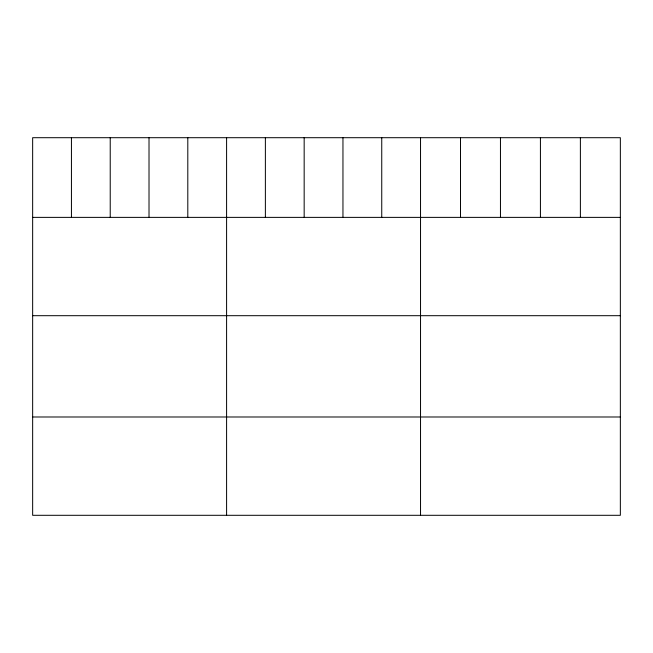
<?xml version="1.0" encoding="UTF-8"?>
<svg xmlns="http://www.w3.org/2000/svg" width="653" height="653" viewBox="0 0 653 653"><rect width="100%" height="100%" fill="white"/><g stroke="black" fill="none" stroke-linecap="round" stroke-linejoin="round"><path stroke-width="0.98" d="M620.35 217.376L620.35 515.299L32.65 515.299L32.65 137.701L620.35 137.701L620.35 217.376L32.65 217.376M32.65 315.693L620.35 315.693M32.65 416.989L620.35 416.989M580.386 137.701L580.386 217.376M540.423 137.701L540.423 217.376M500.459 137.701L500.459 217.376M460.496 137.701L460.496 217.376M420.532 137.701L420.532 515.299M381.744 137.701L381.744 217.376M342.956 137.701L342.956 217.376M304.167 137.701L304.167 217.376M265.379 137.701L265.379 217.376M226.591 137.701L226.591 515.299M187.803 137.701L187.803 217.376M149.015 137.701L149.015 217.376M110.226 137.701L110.226 217.376M71.438 137.701L71.438 217.376"/></g></svg>
